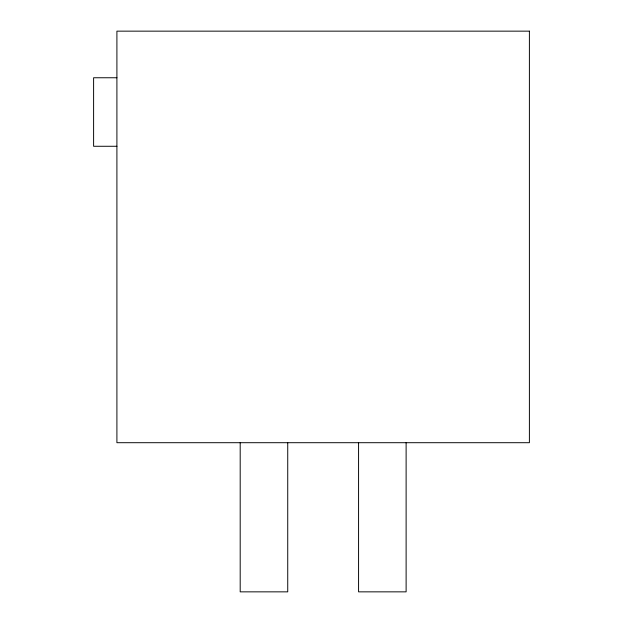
<?xml version="1.0" encoding="UTF-8"?>
<svg xmlns="http://www.w3.org/2000/svg" width="623" height="623" viewBox="0 0 623 623"><rect width="100%" height="100%" fill="white"/><g stroke="black" fill="none" stroke-linecap="round" stroke-linejoin="round"><path stroke-width="0.93" d="M116.906 77.758L93.606 77.758L93.606 146.273L116.906 146.273M406.118 442.704L406.118 591.85L358.575 591.85L358.575 442.704M287.733 442.704L287.733 591.85L240.19 591.85L240.19 442.704M529.394 31.15L116.906 31.15L116.906 442.704L529.394 442.704L529.394 31.15"/></g></svg>
